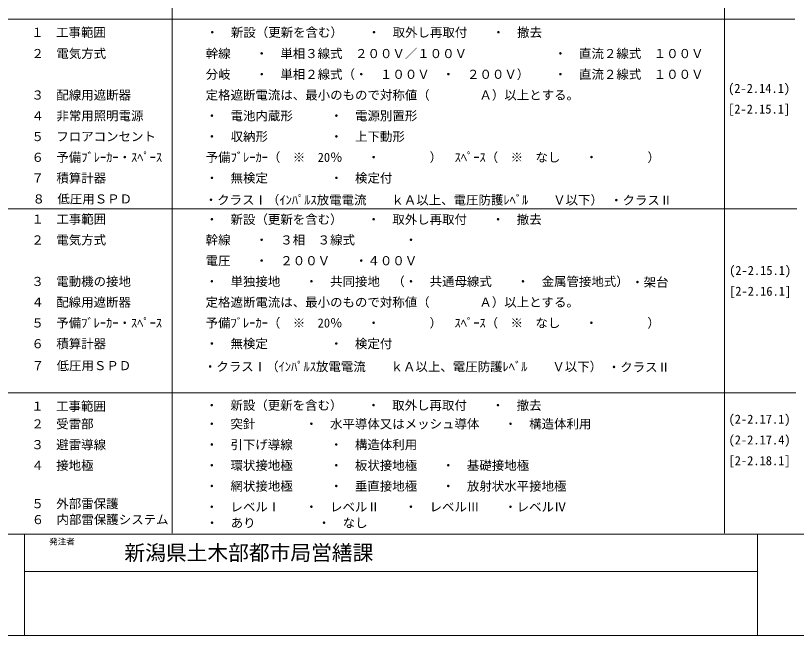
# Model space of a CAD drawing. Units: millimetres on the paper. Extents: x -504 to 402, y -275 to 390.
# Drawn here: x -186.8 to 1.4, y -275.1 to -125.7 of the extents above; entities that cross this region are included whole.
import ezdxf
from ezdxf.enums import TextEntityAlignment as Align

# ---------------------------------------------------------------- set-up
doc = ezdxf.new("R2010")
doc.units = ezdxf.units.MM
for name, color, linetype, lineweight in [('F-2_文字', 4, 'Continuous', 9), ('F-5_項目枠', 4, 'Continuous', 9), ('F-7', 4, 'Continuous', 9)]:
    doc.layers.add(name, color=color, linetype=linetype, lineweight=lineweight)
doc.styles.add('ＭＳ ゴシック', font='')
doc.styles.get('ＭＳ ゴシック').set_extended_font_data('MS Gothic')

msp = doc.modelspace()

# ---------------------------------------------------------------- linework, layer by layer
at = {"layer": 'F-2_文字'}
for p, q in [((-184.679, -275.053), (-184.679, -250.653)), ((-7.93, -275.053), (-7.93, -250.653)), ((-184.679, -259.653), (-7.929, -259.653))]:
    msp.add_line(p, q, dxfattribs=at)
at = {"layer": 'F-5_項目枠'}
for p, q in [((-149.105, 279.076), (-149.105, -250.481)), ((-15.895, 279.076), (-15.895, -250.481)), ((1.055, -126.603), (-199.195, -126.603)), ((-198.701, -172.256), (1.549, -172.256)), ((-198.944, -216.616), (1.306, -216.616))]:
    msp.add_line(p, q, dxfattribs=at)
at = {"layer": 'F-7'}
for p, q in [((-398.993, -250.681), (402.394, -250.681)), ((402.407, -275.081), (-399.393, -275.081))]:
    msp.add_line(p, q, dxfattribs=at)

# ---------------------------------------------------------------- texts
at = {"layer": 'F-2_文字', "style": 'ＭＳ ゴシック'}
for s, height, p in [('１\u3000工事範囲', 2.199, (-183.055, -131.511)), ('・\u3000新設（更新を含む）\u3000\u3000・\u3000取外し再取付\u3000\u3000・\u3000撤去', 2.199, (-140.906, -131.511)), ('２\u3000電気方式', 2.199, (-182.981, -136.618)), ('幹線', 2.199, (-140.981, -136.618)), ('・\u3000単相３線式\u3000２００Ｖ／１００Ｖ', 2.199, (-128.981, -136.618)), ('・\u3000直流２線式\u3000１００Ｖ', 2.199, (-56.981, -136.618)), ('分岐', 2.199, (-140.981, -141.618)), ('・\u3000単相２線式（・\u3000１００Ｖ\u3000・\u3000２００Ｖ）', 2.199, (-128.981, -141.618)), ('・\u3000直流２線式\u3000１００Ｖ', 2.199, (-56.981, -141.618)), ('(2-2.14.1)', 2.199, (-15.067, -144.999)), ('３\u3000配線用遮断器', 2.199, (-182.981, -146.618)), ('定格遮断電流は、最小のもので対称値（\u3000\u3000\u3000\u3000Ａ）以上とする。', 2.199, (-140.981, -146.618)), ('４\u3000非常用照明電源', 2.199, (-182.981, -151.618)), ('・\u3000電池内蔵形', 2.199, (-140.981, -151.618)), ('・\u3000電源別置形', 2.199, (-110.981, -151.618)), ('[2-2.15.1]', 2.199, (-15.067, -149.999)), ('５\u3000フロアコンセント', 2.199, (-182.981, -156.618)), ('・\u3000収納形', 2.199, (-140.981, -156.618)), ('・\u3000上下動形', 2.199, (-110.981, -156.618)), ('６\u3000予備ﾌﾞﾚｰｶｰ・ｽﾍﾟｰｽ', 2.199, (-182.981, -161.618)), ('予備ﾌﾞﾚｰｶｰ（\u3000※\u300020％\u3000\u3000・\u3000\u3000\u3000\u3000）', 2.199, (-140.981, -161.618)), ('ｽﾍﾟｰｽ（\u3000※\u3000なし\u3000\u3000・\u3000\u3000\u3000\u3000）', 2.199, (-80.981, -161.618)), ('７\u3000積算計器', 2.199, (-182.981, -166.618)), ('・\u3000無検定', 2.199, (-140.981, -166.618)), ('・\u3000検定付', 2.199, (-110.981, -166.618)), ('８\u3000低圧用ＳＰＤ', 2.199, (-182.728, -171.653)), ('・クラスⅠ（ｲﾝﾊﾟﾙｽ放電電流\u3000\u3000ｋＡ以上、電圧防護ﾚﾍﾞﾙ\u3000\u3000Ｖ以下）', 2.199, (-141.212, -171.9)), ('・クラスⅡ', 2.199, (-43.506, -171.975)), ('１\u3000工事範囲', 2.199, (-182.98, -176.516)), ('・\u3000新設（更新を含む）\u3000\u3000・\u3000取外し再取付\u3000\u3000・\u3000撤去', 2.199, (-140.992, -176.588)), ('２\u3000電気方式', 2.199, (-182.997, -181.542)), ('幹線', 2.199, (-140.997, -181.542)), ('・\u3000３相\u3000３線式', 2.199, (-128.997, -181.542)), ('・\u3000', 2.199, (-92.997, -181.542)), ('電圧', 2.199, (-140.997, -186.542)), ('・\u3000２００Ｖ', 2.199, (-128.997, -186.542)), ('・４００Ｖ', 2.199, (-104.997, -186.542)), ('(2-2.15.1)', 2.199, (-14.818, -188.891)), ('３\u3000電動機の接地', 2.199, (-182.997, -191.542)), ('・\u3000単独接地', 2.199, (-140.997, -191.542)), ('・\u3000共同接地\u3000（・\u3000共通母線式\u3000\u3000・\u3000金属管接地式）', 2.199, (-116.997, -191.542)), ('・架台', 2.199, (-38.412, -191.721)), ('[2-2.16.1]', 2.199, (-14.818, -193.891)), ('４\u3000配線用遮断器', 2.199, (-182.997, -196.542)), ('定格遮断電流は、最小のもので対称値（\u3000\u3000\u3000\u3000Ａ）以上とする。', 2.199, (-140.997, -196.542)), ('５\u3000予備ﾌﾞﾚｰｶｰ・ｽﾍﾟｰｽ', 2.199, (-182.997, -201.542)), ('予備ﾌﾞﾚｰｶｰ（\u3000※\u300020％\u3000\u3000・\u3000\u3000\u3000\u3000）', 2.199, (-140.997, -201.542)), ('ｽﾍﾟｰｽ（\u3000※\u3000なし\u3000\u3000・\u3000\u3000\u3000\u3000）', 2.199, (-80.997, -201.542)), ('６\u3000積算計器', 2.199, (-182.997, -206.542)), ('・\u3000無検定', 2.199, (-140.997, -206.542)), ('・\u3000検定付', 2.199, (-110.997, -206.542)), ('７\u3000低圧用ＳＰＤ', 2.199, (-182.922, -211.825)), ('・クラスⅠ（ｲﾝﾊﾟﾙｽ放電電流\u3000\u3000ｋＡ以上、電圧防護ﾚﾍﾞﾙ\u3000\u3000Ｖ以下）', 2.199, (-141.406, -212.072)), ('・クラスⅡ', 2.199, (-44.059, -212.186)), ('・\u3000新設（更新を含む）\u3000\u3000・\u3000取外し再取付\u3000\u3000・\u3000撤去', 2.199, (-141.02, -221.389)), ('１\u3000工事範囲', 2.199, (-183.046, -221.611)), ('(2-2.17.1)', 2.199, (-14.951, -224.729)), ('２\u3000受雷部', 2.199, (-183.005, -225.872)), ('・\u3000突針', 2.199, (-141.005, -225.872)), ('・\u3000水平導体又はメッシュ導体', 2.199, (-117.005, -225.872)), ('・\u3000構造体利用', 2.199, (-69.005, -225.872)), ('３\u3000避雷導線', 2.199, (-183.005, -230.872)), ('・\u3000引下げ導線', 2.199, (-141.005, -230.872)), ('・\u3000構造体利用', 2.199, (-111.005, -230.872)), ('(2-2.17.4)', 2.199, (-14.951, -229.729)), ('４\u3000接地極', 2.199, (-183.005, -235.872)), ('・\u3000環状接地極\u3000\u3000\u3000・\u3000板状接地極\u3000\u3000・\u3000基礎接地極', 2.199, (-141.005, -235.872)), ('[2-2.18.1]', 2.199, (-14.951, -234.729)), ('・\u3000網状接地極\u3000\u3000\u3000・\u3000垂直接地極\u3000\u3000・\u3000放射状水平接地極\u3000', 2.199, (-141.005, -240.872)), ('５\u3000外部雷保護', 2.199, (-182.986, -245.094)), ('・\u3000レベルⅠ\u3000\u3000・\u3000レベルⅡ\u3000\u3000・\u3000レベルⅢ\u3000\u3000・レベルⅣ', 2.199, (-141.005, -245.872)), ('６\u3000内部雷保護システム', 2.199, (-182.932, -248.931)), ('・\u3000あり\u3000\u3000\u3000\u3000\u3000・\u3000なし', 2.199, (-140.951, -249.729)), ('発注者', 1.466, (-178.709, -253.663)), ('新潟県土木部都市局営繕課', 3.666, (-160.577, -258.107))]:
    msp.add_text(s, height=height, dxfattribs=at).set_placement(p, align=Align.BOTTOM_LEFT)

doc.saveas('drawing.dxf')
